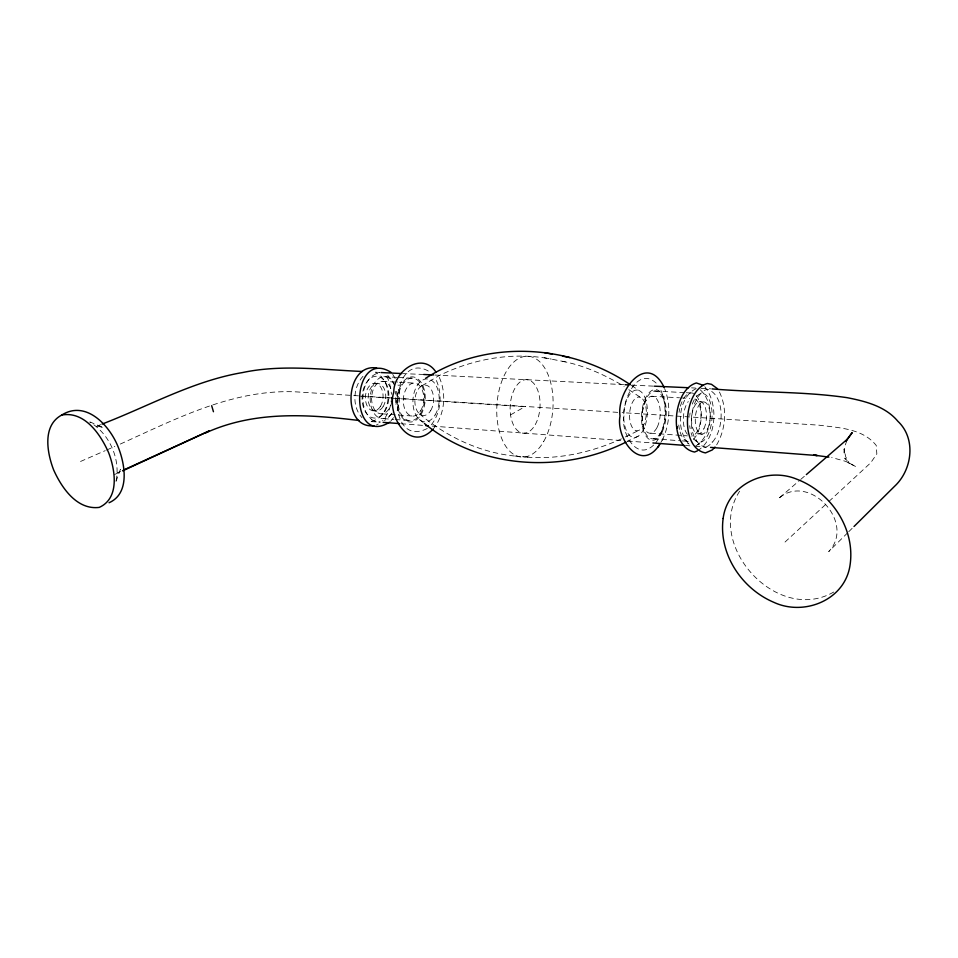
<?xml version="1.0" encoding="UTF-8"?>
<svg xmlns="http://www.w3.org/2000/svg" width="958" height="958" viewBox="0 0 958 958"><rect width="100%" height="100%" fill="white"/><g stroke="black" fill="none" stroke-linecap="round" stroke-linejoin="round"><path stroke-width="0.72" stroke-dasharray="4.79 3.59" d="M391.523 397.163C391.223 405.737 388.457 414.419 382.577 420.801M395.379 402.588L395.558 391.379M397.187 410.479C399.821 402.276 400.576 393.259 398.073 384.936M116.098 480.724C120.648 458.666 109.164 433.579 89.824 422.107M116.026 481.467L120.421 469.228L117.858 472.653L120.576 471.42M846.956 440.405L844.657 446.668L844.094 454.631L844.058 449.015L845.698 456.738L849.387 463.684L844.74 458.152L849.842 463.373L856.248 466.857L845.902 461.433L831.652 457.493M662.158 440.273C669.893 424.657 671.079 405.438 664.816 389.116M716.632 444.907C725.984 428.992 727.529 407.809 719.051 391.259M660.912 442.333L663.152 438.596M655.715 443.039C666.409 427.543 667.858 406.252 660.421 389.116M739.624 491.214C704.525 545.282 777.225 624.712 833.7 592.032M432.92 429.376C445.422 414.371 447.087 391.451 437.806 374.398M431.339 424.789C441.71 411.641 442.847 392.002 434.86 377.392M390.589 421.412L394.325 416.574M391.367 413.712L388.182 417.832L384.457 420.598M362.998 376.29C353.035 387.212 351.766 406.527 361.98 417.652M847.686 532.78L828.706 551.592C856.464 522.637 808.205 471.264 778.231 498.867L799.583 480.413M848.74 531.726L852.955 527.547M653.655 445.051C636.232 461.972 620.616 431.711 623.981 415.952C622.305 400.24 637.956 364.723 657.116 383.99M785.033 542.048L827.832 502.459M828.933 501.441L870.642 462.858L876.833 453.984L876.271 445.506C862.859 428.382 838.573 427.759 818.719 425.148L622.125 412.635M800.708 479.443L805.211 475.563M427.292 428.477C383.32 450.619 390.205 344.784 431.04 372.734M422.011 385.727L438.393 375.991C472.941 358.723 513.165 351.538 551.281 359.094M510.554 414.886L525.319 406.467M371.177 421.424C391.499 417.556 394.121 381.619 375.883 372.734M376.398 424.993L378.206 424.047M371.512 421.652L379.2 422.047M621.467 438.848C590.607 452.775 556.359 460.367 522.457 456.715M375.296 372.147L379.823 372.518C360.352 376.889 357.597 408.647 371.896 419.532M625.394 436.92L639.8 429.879M371.572 419.7L375.776 421.652M638.208 436.165L627.286 441.482M701.855 441.339L701.1 441.279M685.665 439.267L685.018 439.219M114.421 474.581L121.223 471.48M696.694 440.081L696.035 440.033M712.74 442.141L711.986 442.093M697.316 450.895C717.135 438.968 718.668 403.845 704.825 386.733M695.939 445.889C713.303 435.004 715.327 402.528 699.675 389.307M80.544 461.469L105.224 450.655M106.589 450.056L114.816 446.464M120.301 444.057C175.781 418.981 233.429 388.804 296.285 391.882L620.64 412.539M698.633 444.68L697.759 444.62M100.686 424.657L95.213 426.945L99.261 426.514L103.727 427.735L90.016 421.963M688.467 443.434L687.664 443.374M699.46 444.261L698.645 444.201M706.13 447.051C724.044 438.908 727.721 395.702 707.22 389.199C688.455 395.69 684.395 442.249 705.651 447.242L709.064 447.266M696.238 388.649C677.21 397.031 675.091 433.244 690.814 445.721M653.356 386.134L630.783 385.068M691.52 387.858L695.58 388.062M700.993 388.337L710.656 388.828M423.699 374.482L403.318 373.62M434.776 375.045L623.67 384.637M383.859 376.686L396.983 377.38M398.444 377.452L411.569 378.159M654.625 391.032L684.898 392.636M686.335 392.72L690.658 392.948M382.17 381.32L397.965 382.194M399.402 382.278L413.772 383.068M651.68 396.265L679.545 397.798M681.018 397.881L689.82 398.372M374.386 383.308L377.081 383.463M699.52 401.737L703.22 401.953M359.394 396.133L525.702 406.755M374.231 410.85L376.937 411.042M698.669 433.854L702.358 434.106M381.967 413.82L413.509 416.095M650.817 433.208L687.377 435.854M383.607 418.646L393.786 419.4M395.235 419.508L411.245 420.706M653.488 438.764L680.779 440.8M682.216 440.908L689.401 441.446A24.333 11.304 -86.1 0 1 679.749 430.741M401.007 423.711L423.352 425.424M432.166 426.094L623.395 440.716M627.574 441.039L653.116 442.991M685.485 445.47L689.904 445.805M695.185 446.212L705.651 447.242M419.508 413.892C447.697 437.83 483.012 454.044 520.134 456.499M515.153 456.056L527.427 457.158M562.214 361.274C582.943 365.178 602.474 373.883 620.712 384.326L624.113 386.565M544.24 357.741L568.801 362.543M631.514 385.511L639.249 390.601A23.746 11.736 -86.1 0 1 643.393 429.759A23.746 11.736 -86.1 0 1 623.957 420.885A23.746 11.736 -86.1 0 1 639.249 390.601M628.807 389.666L640.531 397.414A16.897 8.335 -86.1 0 1 643.525 425.244A16.897 8.335 -86.1 0 1 629.717 419.041A16.897 8.335 -86.1 0 1 640.531 397.414M387.715 375.416L391.594 379.584L393.978 384.433M419.436 419.58L423.424 422.718M392.756 374.422L397.39 382.266M386.565 376.147L389.367 381.823L391.547 394.265M696.226 395.63A24.333 11.304 -86.1 0 1 701.16 417.904A24.333 11.304 -86.1 0 1 693.305 439.399M679.426 429.388A24.333 11.304 -86.1 0 1 678.743 424.993M679.054 412.275A24.333 11.304 -86.1 0 1 679.761 408.563M680.372 406.216A24.333 11.304 -86.1 0 1 693.58 393.487M692.287 404.084A24.453 11.209 -86.1 0 1 709.076 399.33A24.453 11.209 -86.1 0 1 707.579 435.591A24.453 11.209 -86.1 0 1 691.089 432.812M690.143 428.717A24.453 11.209 -86.1 0 1 689.736 425.735M689.748 415.509A24.453 11.209 -86.1 0 1 690.059 412.958M695.005 398.935A18.885 8.742 -86.1 0 1 700.825 418.718A18.885 8.742 -86.1 0 1 691.76 436.165M687.413 434.297A18.885 8.742 -86.1 0 1 683.365 418.49A18.885 8.742 -86.1 0 1 688.251 401.534M391.966 401.007A16.286 10.334 -86.5 0 1 376.698 412.036A16.286 10.334 -86.5 0 1 374.734 386.601A16.286 10.334 -86.5 0 1 391.02 388.84M392.145 412.982A21.028 13.328 -86.5 0 1 372.973 411.413A21.028 13.328 -86.5 0 1 375.883 381.224A21.028 13.328 -86.5 0 1 394.816 385.308M396.528 391.355A21.028 13.328 -86.5 0 1 395.115 407.198M435.112 414.97A21.483 13.113 -86.4 0 0 429.783 379.464A21.483 13.113 -86.4 0 0 413.269 406.719A21.483 13.113 -86.4 0 0 435.112 414.97M707.615 428.837A16.142 7.377 -86.1 0 0 705.124 402.288A16.142 7.377 -86.1 0 0 695.412 422.993A16.142 7.377 -86.1 0 0 707.615 428.837M703.95 428.585A16.118 7.401 -86.1 0 0 701.436 402.073A16.118 7.401 -86.1 0 0 691.712 422.741A16.118 7.401 -86.1 0 0 703.95 428.585M661.643 431.052A23.95 11.592 -86.1 0 0 657.619 391.571A23.95 11.592 -86.1 0 0 642.459 422.131A23.95 11.592 -86.1 0 0 661.643 431.052M657.188 427.196A18.537 9.005 -86.1 0 0 654.015 396.66A18.537 9.005 -86.1 0 0 642.279 420.382A18.537 9.005 -86.1 0 0 657.188 427.196M662.086 432.046A25.399 12.298 -86.1 0 0 657.823 390.157A25.399 12.298 -86.1 0 0 641.74 422.55A25.399 12.298 -86.1 0 0 662.086 432.046M420.622 410.802A16.549 10.215 -86.4 0 0 416.407 383.463A16.549 10.215 -86.4 0 0 403.593 404.504A16.549 10.215 -86.4 0 0 420.622 410.802M430.705 410.599A15.256 9.329 -86.4 0 0 426.861 385.403A15.256 9.329 -86.4 0 0 415.149 404.827A15.256 9.329 -86.4 0 0 430.705 410.599M383.08 406.611A13.819 8.802 -86.5 0 0 379.368 383.787A13.819 8.802 -86.5 0 0 368.375 401.366A13.819 8.802 -86.5 0 0 383.08 406.611M420.897 414.814A22.621 13.987 -86.4 0 0 415.197 377.416A22.621 13.987 -86.4 0 0 397.594 406.084A22.621 13.987 -86.4 0 0 420.897 414.814M420.382 413.928A21.327 13.184 -86.4 0 0 414.982 378.673A21.327 13.184 -86.4 0 0 398.396 405.725A21.327 13.184 -86.4 0 0 420.382 413.928M384.781 411.401A20.944 13.364 -86.5 0 0 379.224 376.769A20.944 13.364 -86.5 0 0 362.495 403.306A20.944 13.364 -86.5 0 0 384.781 411.401M543.737 441.399A50.511 28.045 -86.3 0 0 533.702 357.621A50.511 28.045 -86.3 0 0 497.346 420.957A50.511 28.045 -86.3 0 0 543.737 441.399M380.386 406.431A13.795 8.814 -86.5 0 0 376.662 383.631A13.795 8.814 -86.5 0 0 365.669 401.186A13.795 8.814 -86.5 0 0 380.386 406.431M535.235 424.657A26.836 14.909 -86.3 0 0 529.57 380.302A26.836 14.909 -86.3 0 0 510.482 414.371A26.836 14.909 -86.3 0 0 535.235 424.657"/><path stroke-width="1.44" d="M664.385 387.918C647.105 350.856 616.365 391.271 620.018 416.047C615.599 438.093 640.531 473.755 659.415 444.823M658.134 446.967L660.146 443.614M847.387 439.135L845.914 441.171L852.177 432.621L847.387 439.135L806.337 474.593M715.051 447.027L712.249 449.949L705.495 452.906C678.994 448.045 683.425 389.822 707.375 383.499L711.459 384.314L717.566 388.78M854.009 526.505L894.628 486.245C912.351 469.755 916.267 438.536 897.921 421.328C885.432 406.3 865.433 401.246 847.076 397.666C802.397 391.139 756.94 392.756 712.022 388.9M432.92 429.376C409.234 453.757 386.206 414.419 393.798 392.157C393.391 371.381 422.262 350.664 436.082 372.279M389.499 422.227C348.149 447.949 350.796 347.275 390.912 372.267M61.695 415.065C42.116 425.532 47.038 452.775 53.648 469.935C61.671 487.838 76.903 510.159 99.225 507.405C119.942 498.184 115.211 469.803 108.601 452.619C100.566 434.393 84.567 410.814 61.695 415.065C86.483 399.378 110.565 426.538 118.636 448.2C125.235 465.36 129.725 493.609 109.056 502.746M425.508 378.374C486.975 338.797 570.74 344.078 630.34 384.745M122.588 470.857L209.299 430.896L123.283 470.174M379.883 422.095L379.2 422.047M625.981 442.117C562.418 474.102 480.197 469.145 424.418 423.496M102.051 424.083C148.55 406.276 192.881 380.973 242.506 372.566C282.047 364.172 322.475 369.788 362.375 371.476M697.316 450.895L694.562 452.044C667.858 446.955 672.169 389.882 696.382 382.961L703.028 385.248M205.862 432.812C254.457 410.778 307.386 414.155 359.058 420.502M373.943 425.747C341.276 429.316 344.688 362.663 376.722 368.004M381.009 372.542L401.893 373.548M433.411 374.973L423.699 374.482M654.374 386.182L688.551 387.727M625.071 384.709L627.861 384.853M383.128 422.346L399.51 423.592M425.759 425.603L428.322 425.795M653.116 442.991L684.024 445.35M710.537 447.386L817.21 455.541L813.641 455.098L828.886 457.122M544.455 352.616L552.215 354.149M562.574 356.136L569.866 357.585M211.67 405.701L213.454 411.724M677.055 426.693L677.294 428.058M723.134 518.482C718.464 553.916 741.708 588.763 773.956 602.378C803.702 616.174 843.782 600.618 849.794 566.693C856.284 529.487 831.137 492.089 796.589 479.108C766.268 466.534 727.409 484.556 723.134 518.482"/></g></svg>
